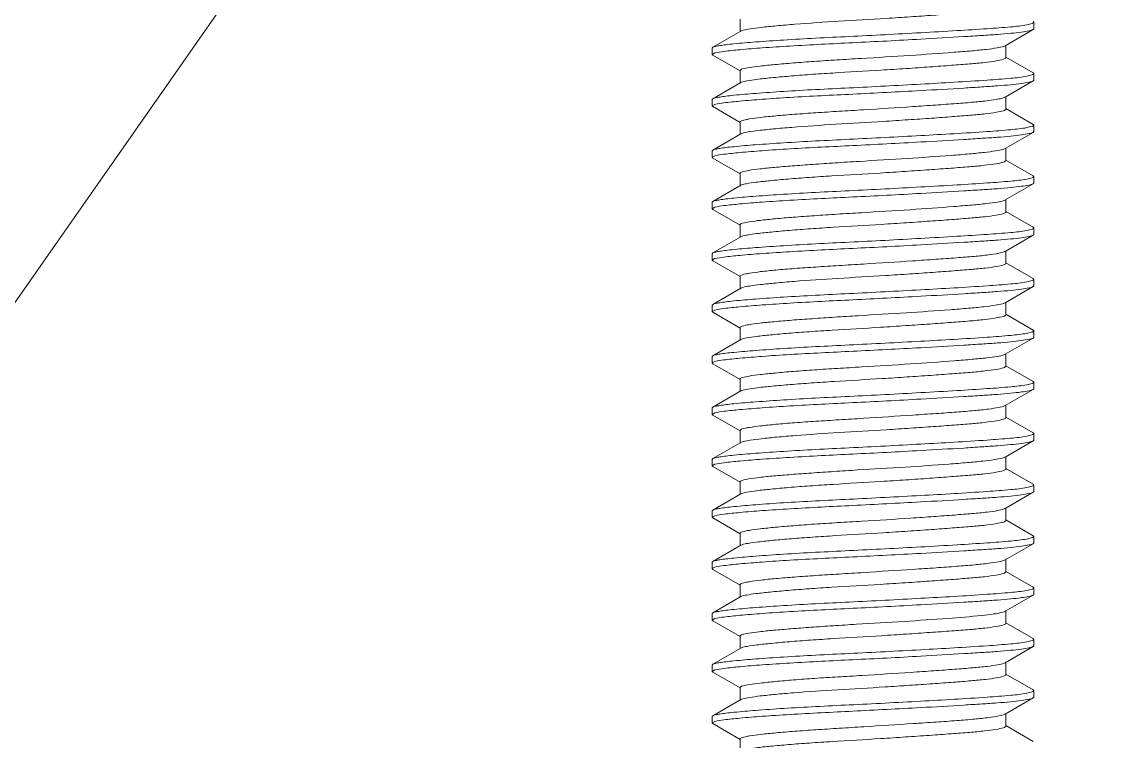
# Model space of a CAD drawing. Header units: millimetres. Extents: x 1334 to 1928, y -1757 to -1337.
# Drawn here: x 1671.31 to 1688.09, y -1670.78 to -1659.58 of the extents above; entities that cross this region are included whole.
import ezdxf

# ---------------------------------------------------------------- set-up
doc = ezdxf.new("R2010")
doc.units = ezdxf.units.MM
doc.header["$LTSCALE"] = 0.1
doc.layers.get('0').update_dxf_attribs({"lineweight": 13})

msp = doc.modelspace()

# ---------------------------------------------------------------- linework, layer by layer
at = {"color": 7, "linetype": 'Continuous'}
for p, q in [((1688.089, -1639.828), (1668.948, -1667.175)), ((1682.485, -1659.546), (1682.485, -1659.746)), ((1687.029, -1659.614), (1686.944, -1659.635)), ((1687.038, -1659.61), (1687.029, -1659.614)), ((1687.052, -1659.596), (1687.038, -1659.61)), ((1687.042, -1659.584), (1687.052, -1659.596)), ((1687.052, -1659.596), (1687.052, -1659.696)), ((1682.496, -1659.732), (1682.062, -1659.984)), ((1682.531, -1659.719), (1682.496, -1659.732)), ((1686.606, -1659.96), (1687.041, -1659.708)), ((1687.041, -1659.708), (1687.052, -1659.696)), ((1682.062, -1659.984), (1682.052, -1659.996)), ((1682.052, -1659.996), (1682.052, -1660.096)), ((1686.606, -1659.961), (1686.586, -1659.97)), ((1686.619, -1660.146), (1686.619, -1659.96)), ((1682.052, -1660.096), (1682.092, -1660.073)), ((1682.062, -1660.108), (1682.052, -1660.096)), ((1682.062, -1660.108), (1682.485, -1660.353)), ((1687.042, -1660.384), (1686.619, -1660.139)), ((1682.485, -1660.346), (1682.485, -1660.546)), ((1686.606, -1660.76), (1687.041, -1660.508)), ((1687.029, -1660.414), (1686.944, -1660.435)), ((1687.038, -1660.41), (1687.029, -1660.414)), ((1687.052, -1660.396), (1687.038, -1660.41)), ((1687.041, -1660.508), (1687.052, -1660.496)), ((1687.042, -1660.384), (1687.052, -1660.396)), ((1687.052, -1660.396), (1687.052, -1660.496)), ((1682.496, -1660.532), (1682.062, -1660.784)), ((1682.505, -1660.528), (1682.496, -1660.532)), ((1682.062, -1660.784), (1682.052, -1660.796)), ((1682.052, -1660.796), (1682.052, -1660.896)), ((1686.606, -1660.76), (1686.598, -1660.764)), ((1686.619, -1660.946), (1686.619, -1660.76)), ((1682.052, -1660.896), (1682.091, -1660.873)), ((1682.062, -1660.908), (1682.052, -1660.896)), ((1682.062, -1660.908), (1682.485, -1661.153)), ((1687.042, -1661.184), (1686.619, -1660.939)), ((1682.485, -1661.146), (1682.485, -1661.346)), ((1687.042, -1661.184), (1687.052, -1661.196)), ((1682.496, -1661.332), (1682.062, -1661.584)), ((1682.516, -1661.324), (1682.497, -1661.332)), ((1686.606, -1661.56), (1687.041, -1661.308)), ((1687.029, -1661.214), (1686.944, -1661.235)), ((1687.038, -1661.21), (1687.029, -1661.214)), ((1687.052, -1661.196), (1687.038, -1661.21)), ((1687.041, -1661.308), (1687.052, -1661.296)), ((1687.052, -1661.196), (1687.052, -1661.296)), ((1682.062, -1661.584), (1682.052, -1661.596)), ((1682.052, -1661.596), (1682.052, -1661.696)), ((1682.052, -1661.696), (1682.092, -1661.673)), ((1686.606, -1661.561), (1686.574, -1661.573)), ((1686.619, -1661.746), (1686.619, -1661.56)), ((1682.062, -1661.708), (1682.052, -1661.696)), ((1682.062, -1661.708), (1682.485, -1661.953)), ((1687.042, -1661.984), (1686.619, -1661.739)), ((1682.485, -1661.946), (1682.485, -1662.146)), ((1687.029, -1662.014), (1686.944, -1662.035)), ((1687.038, -1662.01), (1687.029, -1662.014)), ((1687.052, -1661.996), (1687.038, -1662.01)), ((1687.042, -1661.984), (1687.052, -1661.996)), ((1687.052, -1661.996), (1687.052, -1662.096)), ((1682.496, -1662.132), (1682.062, -1662.384)), ((1682.502, -1662.129), (1682.496, -1662.132)), ((1686.606, -1662.36), (1687.041, -1662.108)), ((1687.041, -1662.108), (1687.052, -1662.096)), ((1686.606, -1662.361), (1686.587, -1662.369)), ((1686.619, -1662.546), (1686.619, -1662.36)), ((1682.062, -1662.384), (1682.052, -1662.396)), ((1682.052, -1662.396), (1682.052, -1662.496)), ((1682.052, -1662.496), (1682.092, -1662.473)), ((1682.062, -1662.508), (1682.052, -1662.496)), ((1682.062, -1662.508), (1682.485, -1662.753)), ((1687.042, -1662.784), (1686.619, -1662.539)), ((1682.485, -1662.746), (1682.485, -1662.946)), ((1687.029, -1662.814), (1686.944, -1662.835)), ((1687.038, -1662.81), (1687.029, -1662.814)), ((1687.052, -1662.796), (1687.038, -1662.81)), ((1687.042, -1662.784), (1687.052, -1662.796)), ((1687.052, -1662.796), (1687.052, -1662.896)), ((1682.496, -1662.932), (1682.062, -1663.184)), ((1682.507, -1662.927), (1682.497, -1662.932)), ((1686.606, -1663.16), (1687.041, -1662.908)), ((1687.041, -1662.908), (1687.052, -1662.896)), ((1682.062, -1663.184), (1682.052, -1663.196)), ((1682.052, -1663.196), (1682.052, -1663.296)), ((1686.606, -1663.16), (1686.598, -1663.164)), ((1686.619, -1663.346), (1686.619, -1663.16)), ((1682.052, -1663.296), (1682.092, -1663.273)), ((1682.062, -1663.308), (1682.052, -1663.296)), ((1682.062, -1663.308), (1682.485, -1663.553)), ((1687.042, -1663.584), (1686.619, -1663.339)), ((1682.485, -1663.546), (1682.485, -1663.746)), ((1687.029, -1663.614), (1686.944, -1663.635)), ((1687.038, -1663.61), (1687.029, -1663.614)), ((1687.052, -1663.596), (1687.038, -1663.61)), ((1687.042, -1663.584), (1687.052, -1663.596)), ((1687.042, -1663.708), (1687.052, -1663.696)), ((1687.052, -1663.596), (1687.052, -1663.696)), ((1682.496, -1663.732), (1682.062, -1663.984)), ((1682.527, -1663.72), (1682.496, -1663.732)), ((1686.606, -1663.96), (1687.041, -1663.708)), ((1682.062, -1663.984), (1682.052, -1663.996)), ((1682.052, -1663.996), (1682.052, -1664.096)), ((1686.606, -1663.961), (1686.568, -1663.975)), ((1686.619, -1664.146), (1686.619, -1663.96)), ((1682.052, -1664.096), (1682.092, -1664.073)), ((1682.062, -1664.108), (1682.052, -1664.096)), ((1682.062, -1664.108), (1682.485, -1664.353)), ((1687.042, -1664.384), (1686.619, -1664.139)), ((1682.485, -1664.346), (1682.485, -1664.546)), ((1682.496, -1664.532), (1682.062, -1664.784)), ((1682.503, -1664.529), (1682.496, -1664.532)), ((1686.606, -1664.76), (1687.041, -1664.508)), ((1687.029, -1664.414), (1686.944, -1664.435)), ((1687.038, -1664.41), (1687.029, -1664.414)), ((1687.052, -1664.396), (1687.038, -1664.41)), ((1687.041, -1664.508), (1687.052, -1664.496)), ((1687.042, -1664.384), (1687.052, -1664.396)), ((1687.052, -1664.396), (1687.052, -1664.496)), ((1682.062, -1664.784), (1682.052, -1664.796)), ((1682.052, -1664.796), (1682.052, -1664.896)), ((1682.052, -1664.896), (1682.091, -1664.873)), ((1686.606, -1664.761), (1686.588, -1664.769)), ((1686.619, -1664.946), (1686.619, -1664.76)), ((1682.062, -1664.908), (1682.052, -1664.896)), ((1682.062, -1664.908), (1682.485, -1665.153)), ((1687.042, -1665.184), (1686.619, -1664.939)), ((1682.485, -1665.146), (1682.485, -1665.346)), ((1687.029, -1665.214), (1686.944, -1665.235)), ((1687.038, -1665.21), (1687.029, -1665.214)), ((1687.052, -1665.196), (1687.038, -1665.21)), ((1687.042, -1665.184), (1687.052, -1665.196)), ((1687.052, -1665.196), (1687.052, -1665.296)), ((1682.496, -1665.332), (1682.062, -1665.584)), ((1682.51, -1665.326), (1682.497, -1665.332)), ((1686.606, -1665.56), (1687.041, -1665.308)), ((1687.041, -1665.308), (1687.052, -1665.296)), ((1682.062, -1665.584), (1682.052, -1665.596)), ((1682.052, -1665.596), (1682.052, -1665.696)), ((1682.052, -1665.696), (1682.092, -1665.673)), ((1682.062, -1665.708), (1682.052, -1665.696)), ((1682.062, -1665.708), (1682.485, -1665.953)), ((1686.606, -1665.56), (1686.599, -1665.564)), ((1686.619, -1665.746), (1686.619, -1665.56)), ((1687.042, -1665.984), (1686.619, -1665.739)), ((1682.485, -1665.946), (1682.485, -1666.146)), ((1687.029, -1666.014), (1686.944, -1666.035)), ((1687.038, -1666.01), (1687.029, -1666.014)), ((1687.052, -1665.996), (1687.038, -1666.01)), ((1687.042, -1665.984), (1687.052, -1665.996)), ((1687.052, -1665.996), (1687.052, -1666.096)), ((1682.496, -1666.132), (1682.062, -1666.384)), ((1682.533, -1666.118), (1682.496, -1666.132)), ((1686.606, -1666.36), (1687.041, -1666.108)), ((1687.041, -1666.108), (1687.052, -1666.096)), ((1682.062, -1666.384), (1682.052, -1666.396)), ((1686.606, -1666.361), (1686.562, -1666.377)), ((1686.619, -1666.546), (1686.619, -1666.36)), ((1682.052, -1666.396), (1682.052, -1666.496)), ((1682.052, -1666.496), (1682.092, -1666.473)), ((1682.062, -1666.508), (1682.052, -1666.496)), ((1682.062, -1666.508), (1682.485, -1666.753)), ((1687.042, -1666.784), (1686.619, -1666.539)), ((1682.485, -1666.746), (1682.485, -1666.932)), ((1687.029, -1666.814), (1686.944, -1666.835)), ((1687.038, -1666.81), (1687.029, -1666.814)), ((1687.052, -1666.796), (1687.038, -1666.81)), ((1687.042, -1666.784), (1687.052, -1666.796)), ((1687.052, -1666.796), (1687.052, -1666.896)), ((1682.496, -1666.932), (1682.062, -1667.184)), ((1682.504, -1666.928), (1682.496, -1666.932)), ((1686.606, -1667.16), (1687.041, -1666.908)), ((1687.041, -1666.908), (1687.052, -1666.896)), ((1682.062, -1667.184), (1682.052, -1667.196)), ((1682.052, -1667.196), (1682.052, -1667.296)), ((1686.606, -1667.161), (1686.59, -1667.168)), ((1686.619, -1667.346), (1686.619, -1667.16)), ((1682.052, -1667.296), (1682.092, -1667.273)), ((1682.062, -1667.308), (1682.052, -1667.296)), ((1682.062, -1667.308), (1682.485, -1667.553)), ((1687.042, -1667.584), (1686.619, -1667.339)), ((1682.485, -1667.546), (1682.485, -1667.732)), ((1682.515, -1667.724), (1682.497, -1667.732)), ((1686.606, -1667.96), (1687.041, -1667.708)), ((1687.029, -1667.614), (1686.944, -1667.635)), ((1687.038, -1667.61), (1687.029, -1667.614)), ((1687.052, -1667.596), (1687.038, -1667.61)), ((1687.041, -1667.708), (1687.052, -1667.696)), ((1687.042, -1667.584), (1687.052, -1667.596)), ((1687.052, -1667.596), (1687.052, -1667.696)), ((1682.496, -1667.732), (1682.062, -1667.984)), ((1682.062, -1667.984), (1682.052, -1667.996)), ((1682.052, -1667.996), (1682.052, -1668.096)), ((1686.606, -1667.96), (1686.599, -1667.963)), ((1686.619, -1668.146), (1686.619, -1667.946)), ((1682.052, -1668.096), (1682.091, -1668.073)), ((1682.062, -1668.108), (1682.052, -1668.096)), ((1682.062, -1668.108), (1682.485, -1668.353)), ((1687.042, -1668.384), (1686.619, -1668.139)), ((1682.485, -1668.346), (1682.485, -1668.532)), ((1687.052, -1668.396), (1687.038, -1668.41)), ((1687.042, -1668.384), (1687.052, -1668.396)), ((1687.052, -1668.396), (1687.052, -1668.496)), ((1682.496, -1668.532), (1682.062, -1668.784)), ((1682.501, -1668.529), (1682.496, -1668.532)), ((1686.606, -1668.76), (1687.041, -1668.508)), ((1687.029, -1668.414), (1686.944, -1668.435)), ((1687.038, -1668.41), (1687.029, -1668.414)), ((1687.041, -1668.508), (1687.052, -1668.496)), ((1682.062, -1668.784), (1682.052, -1668.796)), ((1682.052, -1668.796), (1682.052, -1668.896)), ((1682.052, -1668.896), (1682.092, -1668.873)), ((1682.062, -1668.908), (1682.052, -1668.896)), ((1686.606, -1668.761), (1686.555, -1668.779)), ((1686.619, -1668.946), (1686.619, -1668.746)), ((1682.062, -1668.908), (1682.485, -1669.153)), ((1687.042, -1669.184), (1686.619, -1668.939)), ((1682.485, -1669.146), (1682.485, -1669.332)), ((1687.029, -1669.214), (1686.944, -1669.235)), ((1687.038, -1669.21), (1687.029, -1669.214)), ((1687.052, -1669.196), (1687.038, -1669.21)), ((1687.042, -1669.184), (1687.052, -1669.196)), ((1687.052, -1669.196), (1687.052, -1669.296)), ((1682.496, -1669.332), (1682.062, -1669.584)), ((1682.506, -1669.327), (1682.496, -1669.332)), ((1686.606, -1669.56), (1687.041, -1669.308)), ((1687.041, -1669.308), (1687.052, -1669.296)), ((1686.606, -1669.561), (1686.591, -1669.568)), ((1686.619, -1669.746), (1686.619, -1669.546)), ((1682.062, -1669.584), (1682.052, -1669.596)), ((1682.052, -1669.596), (1682.052, -1669.696)), ((1682.052, -1669.696), (1682.092, -1669.673)), ((1682.062, -1669.708), (1682.052, -1669.696)), ((1682.062, -1669.708), (1682.485, -1669.953)), ((1687.042, -1669.984), (1686.619, -1669.739)), ((1682.485, -1669.946), (1682.485, -1670.146)), ((1687.029, -1670.014), (1686.944, -1670.035)), ((1687.038, -1670.01), (1687.029, -1670.014)), ((1687.052, -1669.996), (1687.038, -1670.01)), ((1687.042, -1669.984), (1687.052, -1669.996)), ((1687.052, -1669.996), (1687.052, -1670.096)), ((1682.496, -1670.132), (1682.062, -1670.384)), ((1682.525, -1670.121), (1682.497, -1670.132)), ((1686.606, -1670.36), (1687.041, -1670.108)), ((1687.041, -1670.108), (1687.052, -1670.096)), ((1682.062, -1670.384), (1682.052, -1670.396)), ((1682.052, -1670.396), (1682.052, -1670.496)), ((1686.606, -1670.36), (1686.599, -1670.363)), ((1686.619, -1670.546), (1686.619, -1670.36)), ((1682.052, -1670.496), (1682.092, -1670.473)), ((1682.062, -1670.508), (1682.052, -1670.496)), ((1682.062, -1670.508), (1682.485, -1670.753)), ((1687.042, -1670.784), (1686.619, -1670.539)), ((1682.485, -1670.746), (1682.485, -1670.946))]:
    msp.add_line(p, q, dxfattribs=at)
for points, knots in [([(1686.619, -1659.346), (1686.619, -1659.351), (1686.606, -1659.362), (1686.559, -1659.379), (1686.455, -1659.401), (1686.289, -1659.422), (1686.067, -1659.443), (1685.796, -1659.463), (1685.479, -1659.487), (1685.126, -1659.511), (1684.634, -1659.544), (1684.036, -1659.578), (1683.467, -1659.614), (1683.066, -1659.649), (1682.833, -1659.672), (1682.66, -1659.694), (1682.566, -1659.709), (1682.531, -1659.719)], [0, 0, 0, 0, 0.003662, 0.010856, 0.037476, 0.07951, 0.13376, 0.199748, 0.278016, 0.365348, 0.457474, 0.63733, 0.802395, 0.873139, 0.930918, 0.973293, 1, 1, 1, 1]), ([(1686.944, -1659.635), (1686.861, -1659.65), (1686.656, -1659.672), (1686.294, -1659.699), (1685.828, -1659.728), (1685.483, -1659.748), (1685.295, -1659.758)], [0, 0, 0, 0, 0.152761, 0.373324, 0.658565, 1, 1, 1, 1]), ([(1685.295, -1659.758), (1684.924, -1659.779), (1684.379, -1659.807), (1683.668, -1659.841), (1683.182, -1659.869), (1682.759, -1659.898), (1682.46, -1659.923), (1682.274, -1659.943), (1682.177, -1659.956), (1682.11, -1659.968), (1682.074, -1659.977), (1682.062, -1659.984)], [0, 0, 0, 0, 0.343446, 0.504854, 0.658558, 0.792832, 0.897281, 0.936198, 0.965985, 0.987107, 1, 1, 1, 1]), ([(1685.295, -1659.858), (1685.518, -1659.846), (1685.835, -1659.827), (1686.234, -1659.802), (1686.478, -1659.786), (1686.683, -1659.769), (1686.847, -1659.751), (1686.962, -1659.732), (1687.023, -1659.719), (1687.041, -1659.708)], [0, 0, 0, 0, 0.381696, 0.543479, 0.681887, 0.800429, 0.89554, 0.962868, 1, 1, 1, 1]), ([(1682.092, -1660.073), (1682.138, -1660.06), (1682.268, -1660.044), (1682.514, -1660.018), (1682.856, -1659.991), (1683.442, -1659.952), (1684.264, -1659.913), (1684.942, -1659.878), (1685.295, -1659.858)], [0, 0, 0, 0, 0.04491, 0.122329, 0.231274, 0.365277, 0.67034, 1, 1, 1, 1]), ([(1686.586, -1659.97), (1686.553, -1659.982), (1686.463, -1659.999), (1686.296, -1660.02), (1686.07, -1660.042), (1685.674, -1660.074), (1685.101, -1660.114), (1684.496, -1660.151), (1683.999, -1660.18), (1683.646, -1660.203), (1683.324, -1660.227), (1683.044, -1660.251), (1682.815, -1660.274), (1682.647, -1660.295), (1682.544, -1660.314), (1682.498, -1660.329), (1682.485, -1660.341), (1682.485, -1660.346)], [0, 0, 0, 0, 0.025289, 0.06645, 0.122095, 0.19036, 0.355619, 0.539535, 0.630814, 0.717456, 0.796506, 0.865421, 0.921713, 0.963379, 0.989405, 0.996432, 1, 1, 1, 1]), ([(1686.619, -1660.146), (1686.619, -1660.151), (1686.605, -1660.163), (1686.556, -1660.18), (1686.447, -1660.202), (1686.273, -1660.224), (1686.041, -1660.245), (1685.757, -1660.266), (1685.426, -1660.291), (1685.061, -1660.316), (1684.557, -1660.348), (1684.058, -1660.376), (1683.581, -1660.407), (1683.26, -1660.432), (1682.984, -1660.456), (1682.765, -1660.48), (1682.612, -1660.502), (1682.532, -1660.516), (1682.505, -1660.528)], [0, 0, 0, 0, 0.003788, 0.011259, 0.038996, 0.082653, 0.138944, 0.207641, 0.288908, 0.378965, 0.473136, 0.654716, 0.74036, 0.819637, 0.887831, 0.941481, 0.978628, 1, 1, 1, 1]), ([(1686.944, -1660.435), (1686.861, -1660.45), (1686.656, -1660.472), (1686.106, -1660.512), (1685.64, -1660.539), (1685.295, -1660.558)], [0, 0, 0, 0, 0.15261, 0.373438, 1, 1, 1, 1]), ([(1685.295, -1660.658), (1685.518, -1660.646), (1685.835, -1660.627), (1686.234, -1660.602), (1686.478, -1660.586), (1686.683, -1660.569), (1686.847, -1660.551), (1686.962, -1660.532), (1687.023, -1660.519), (1687.041, -1660.508)], [0, 0, 0, 0, 0.381758, 0.543407, 0.682052, 0.800424, 0.89558, 0.962916, 1, 1, 1, 1]), ([(1685.295, -1660.558), (1684.924, -1660.579), (1684.379, -1660.607), (1683.668, -1660.641), (1683.182, -1660.669), (1682.759, -1660.698), (1682.46, -1660.723), (1682.274, -1660.743), (1682.177, -1660.756), (1682.11, -1660.768), (1682.074, -1660.777), (1682.062, -1660.784)], [0, 0, 0, 0, 0.343339, 0.504881, 0.658536, 0.79287, 0.897267, 0.936215, 0.965929, 0.98711, 1, 1, 1, 1]), ([(1682.091, -1660.873), (1682.138, -1660.86), (1682.269, -1660.844), (1682.514, -1660.818), (1682.857, -1660.791), (1683.442, -1660.752), (1684.264, -1660.713), (1684.943, -1660.678), (1685.295, -1660.658)], [0, 0, 0, 0, 0.044942, 0.122384, 0.231293, 0.365332, 0.670388, 1, 1, 1, 1]), ([(1686.598, -1660.764), (1686.569, -1660.777), (1686.485, -1660.794), (1686.328, -1660.818), (1686.108, -1660.84), (1685.834, -1660.862), (1685.515, -1660.884), (1685.034, -1660.917), (1684.533, -1660.949), (1684.029, -1660.98), (1683.671, -1661.002), (1683.343, -1661.025), (1683.057, -1661.049), (1682.824, -1661.072), (1682.665, -1661.093), (1682.572, -1661.11), (1682.526, -1661.121), (1682.499, -1661.13), (1682.485, -1661.141), (1682.485, -1661.146)], [0, 0, 0, 0, 0.022747, 0.061517, 0.11543, 0.182609, 0.260656, 0.347043, 0.532276, 0.624582, 0.71246, 0.792811, 0.862783, 0.920152, 0.962819, 0.978106, 0.989285, 0.996415, 1, 1, 1, 1]), ([(1686.619, -1660.946), (1686.619, -1660.951), (1686.605, -1660.963), (1686.557, -1660.98), (1686.451, -1661.001), (1686.281, -1661.023), (1686.053, -1661.044), (1685.775, -1661.065), (1685.452, -1661.089), (1685.092, -1661.113), (1684.594, -1661.146), (1683.99, -1661.18), (1683.42, -1661.218), (1683.022, -1661.253), (1682.796, -1661.276), (1682.634, -1661.298), (1682.547, -1661.313), (1682.516, -1661.324)], [0, 0, 0, 0, 0.003718, 0.011079, 0.038288, 0.081109, 0.136522, 0.203782, 0.283597, 0.37237, 0.465608, 0.6463, 0.811288, 0.880778, 0.936336, 0.976146, 1, 1, 1, 1]), ([(1686.944, -1661.235), (1686.861, -1661.25), (1686.656, -1661.272), (1686.106, -1661.313), (1685.64, -1661.339), (1685.295, -1661.358)], [0, 0, 0, 0, 0.152633, 0.373598, 1, 1, 1, 1]), ([(1685.295, -1661.458), (1685.518, -1661.446), (1685.835, -1661.427), (1686.234, -1661.402), (1686.478, -1661.386), (1686.683, -1661.369), (1686.847, -1661.351), (1686.962, -1661.332), (1687.023, -1661.319), (1687.041, -1661.308)], [0, 0, 0, 0, 0.381772, 0.543481, 0.682071, 0.800442, 0.895612, 0.962927, 1, 1, 1, 1]), ([(1685.295, -1661.358), (1684.924, -1661.379), (1684.379, -1661.407), (1683.668, -1661.441), (1683.182, -1661.469), (1682.759, -1661.498), (1682.46, -1661.523), (1682.274, -1661.543), (1682.177, -1661.556), (1682.11, -1661.568), (1682.074, -1661.577), (1682.062, -1661.584)], [0, 0, 0, 0, 0.343358, 0.50491, 0.658659, 0.793033, 0.897331, 0.936373, 0.966304, 0.987367, 1, 1, 1, 1]), ([(1682.092, -1661.673), (1682.138, -1661.66), (1682.269, -1661.644), (1682.514, -1661.618), (1682.857, -1661.591), (1683.442, -1661.552), (1684.264, -1661.513), (1684.942, -1661.478), (1685.295, -1661.458)], [0, 0, 0, 0, 0.044909, 0.122396, 0.231286, 0.365356, 0.670326, 1, 1, 1, 1]), ([(1686.574, -1661.573), (1686.538, -1661.584), (1686.441, -1661.601), (1686.267, -1661.623), (1686.036, -1661.645), (1685.637, -1661.678), (1685.065, -1661.716), (1684.464, -1661.752), (1683.972, -1661.782), (1683.625, -1661.806), (1683.308, -1661.829), (1683.034, -1661.851), (1682.809, -1661.874), (1682.644, -1661.894), (1682.543, -1661.915), (1682.498, -1661.93), (1682.485, -1661.942), (1682.485, -1661.947)], [0, 0, 0, 0, 0.027832, 0.070938, 0.127992, 0.197355, 0.362922, 0.545834, 0.636186, 0.721753, 0.799789, 0.867591, 0.922828, 0.96394, 0.989567, 0.996445, 1, 1, 1, 1]), ([(1686.619, -1661.746), (1686.619, -1661.751), (1686.605, -1661.763), (1686.556, -1661.78), (1686.446, -1661.802), (1686.271, -1661.824), (1686.037, -1661.845), (1685.751, -1661.867), (1685.418, -1661.891), (1685.051, -1661.916), (1684.545, -1661.949), (1684.045, -1661.977), (1683.567, -1662.008), (1683.246, -1662.033), (1682.972, -1662.058), (1682.755, -1662.081), (1682.606, -1662.103), (1682.527, -1662.117), (1682.502, -1662.129)], [0, 0, 0, 0, 0.003783, 0.011312, 0.039232, 0.083181, 0.139781, 0.208913, 0.290622, 0.381121, 0.475636, 0.657436, 0.743242, 0.822344, 0.890112, 0.943114, 0.979486, 1, 1, 1, 1]), ([(1685.295, -1662.158), (1684.924, -1662.179), (1684.379, -1662.207), (1683.668, -1662.241), (1683.182, -1662.269), (1682.759, -1662.298), (1682.46, -1662.323), (1682.274, -1662.343), (1682.177, -1662.356), (1682.11, -1662.368), (1682.074, -1662.377), (1682.062, -1662.384)], [0, 0, 0, 0, 0.343427, 0.504835, 0.65856, 0.792838, 0.897291, 0.936198, 0.965989, 0.987121, 1, 1, 1, 1]), ([(1686.944, -1662.035), (1686.861, -1662.05), (1686.656, -1662.072), (1686.294, -1662.099), (1685.828, -1662.128), (1685.483, -1662.148), (1685.295, -1662.158)], [0, 0, 0, 0, 0.152476, 0.373327, 0.658478, 1, 1, 1, 1]), ([(1685.295, -1662.258), (1685.518, -1662.246), (1685.835, -1662.227), (1686.234, -1662.202), (1686.478, -1662.186), (1686.683, -1662.169), (1686.847, -1662.151), (1686.962, -1662.132), (1687.023, -1662.118), (1687.041, -1662.108)], [0, 0, 0, 0, 0.381744, 0.54357, 0.681918, 0.800462, 0.895595, 0.962891, 1, 1, 1, 1]), ([(1682.092, -1662.473), (1682.138, -1662.46), (1682.269, -1662.444), (1682.514, -1662.417), (1682.856, -1662.391), (1683.442, -1662.352), (1684.264, -1662.313), (1684.942, -1662.278), (1685.295, -1662.258)], [0, 0, 0, 0, 0.044834, 0.122325, 0.231226, 0.3653, 0.670263, 1, 1, 1, 1]), ([(1686.587, -1662.369), (1686.555, -1662.381), (1686.465, -1662.398), (1686.3, -1662.42), (1686.074, -1662.441), (1685.678, -1662.473), (1685.105, -1662.514), (1684.5, -1662.551), (1684.002, -1662.58), (1683.649, -1662.603), (1683.326, -1662.627), (1683.046, -1662.651), (1682.816, -1662.674), (1682.648, -1662.695), (1682.544, -1662.714), (1682.498, -1662.729), (1682.485, -1662.741), (1682.485, -1662.746)], [0, 0, 0, 0, 0.024992, 0.065886, 0.121351, 0.189485, 0.354677, 0.538734, 0.630128, 0.716909, 0.796094, 0.865135, 0.921563, 0.96332, 0.98939, 0.996432, 1, 1, 1, 1]), ([(1686.619, -1662.546), (1686.619, -1662.551), (1686.605, -1662.563), (1686.556, -1662.58), (1686.448, -1662.602), (1686.275, -1662.624), (1686.043, -1662.644), (1685.76, -1662.666), (1685.431, -1662.69), (1685.067, -1662.715), (1684.564, -1662.748), (1684.066, -1662.776), (1683.589, -1662.807), (1683.268, -1662.831), (1682.991, -1662.856), (1682.771, -1662.879), (1682.616, -1662.901), (1682.535, -1662.916), (1682.507, -1662.927)], [0, 0, 0, 0, 0.003782, 0.01123, 0.038857, 0.082359, 0.138446, 0.206917, 0.287895, 0.377716, 0.471691, 0.653085, 0.738702, 0.818061, 0.886522, 0.940549, 0.978201, 1, 1, 1, 1]), ([(1686.944, -1662.835), (1686.861, -1662.85), (1686.656, -1662.872), (1686.294, -1662.899), (1685.828, -1662.928), (1685.483, -1662.948), (1685.295, -1662.958)], [0, 0, 0, 0, 0.152602, 0.373365, 0.658487, 1, 1, 1, 1]), ([(1685.295, -1662.958), (1684.924, -1662.979), (1684.379, -1663.007), (1683.668, -1663.041), (1683.182, -1663.069), (1682.759, -1663.098), (1682.46, -1663.123), (1682.274, -1663.143), (1682.177, -1663.156), (1682.11, -1663.168), (1682.074, -1663.177), (1682.062, -1663.184)], [0, 0, 0, 0, 0.343394, 0.504875, 0.658532, 0.792869, 0.897266, 0.936207, 0.96595, 0.9871, 1, 1, 1, 1]), ([(1685.295, -1663.058), (1685.518, -1663.046), (1685.835, -1663.027), (1686.234, -1663.002), (1686.478, -1662.986), (1686.683, -1662.969), (1686.847, -1662.951), (1686.962, -1662.932), (1687.023, -1662.919), (1687.041, -1662.908)], [0, 0, 0, 0, 0.381766, 0.543536, 0.681828, 0.800394, 0.895502, 0.96283, 1, 1, 1, 1]), ([(1682.092, -1663.273), (1682.138, -1663.26), (1682.268, -1663.244), (1682.514, -1663.218), (1682.856, -1663.191), (1683.442, -1663.152), (1684.264, -1663.113), (1684.942, -1663.078), (1685.295, -1663.058)], [0, 0, 0, 0, 0.044859, 0.122323, 0.231211, 0.365316, 0.670315, 1, 1, 1, 1]), ([(1686.598, -1663.164), (1686.57, -1663.177), (1686.486, -1663.194), (1686.329, -1663.218), (1686.11, -1663.24), (1685.836, -1663.262), (1685.517, -1663.284), (1685.036, -1663.317), (1684.534, -1663.349), (1684.031, -1663.38), (1683.672, -1663.402), (1683.343, -1663.425), (1683.057, -1663.448), (1682.824, -1663.472), (1682.666, -1663.493), (1682.572, -1663.51), (1682.526, -1663.521), (1682.499, -1663.53), (1682.485, -1663.541), (1682.485, -1663.546)], [0, 0, 0, 0, 0.022633, 0.06131, 0.115136, 0.182272, 0.260292, 0.346663, 0.531951, 0.624303, 0.712232, 0.792648, 0.862667, 0.920069, 0.962785, 0.978089, 0.989277, 0.99641, 1, 1, 1, 1]), ([(1686.619, -1663.346), (1686.619, -1663.351), (1686.606, -1663.363), (1686.559, -1663.379), (1686.454, -1663.401), (1686.287, -1663.422), (1686.063, -1663.443), (1685.79, -1663.464), (1685.472, -1663.487), (1685.117, -1663.512), (1684.624, -1663.544), (1684.024, -1663.578), (1683.455, -1663.615), (1683.054, -1663.65), (1682.823, -1663.673), (1682.653, -1663.695), (1682.561, -1663.71), (1682.527, -1663.72)], [0, 0, 0, 0, 0.00367, 0.010909, 0.037724, 0.07996, 0.134346, 0.200824, 0.279454, 0.367165, 0.459583, 0.639758, 0.804677, 0.875129, 0.932315, 0.973996, 1, 1, 1, 1]), ([(1686.944, -1663.635), (1686.861, -1663.65), (1686.656, -1663.672), (1686.106, -1663.713), (1685.64, -1663.739), (1685.295, -1663.758)], [0, 0, 0, 0, 0.152697, 0.373601, 1, 1, 1, 1]), ([(1685.295, -1663.758), (1684.924, -1663.779), (1684.379, -1663.807), (1683.668, -1663.841), (1683.182, -1663.869), (1682.759, -1663.898), (1682.46, -1663.923), (1682.274, -1663.943), (1682.177, -1663.956), (1682.11, -1663.968), (1682.074, -1663.977), (1682.062, -1663.984)], [0, 0, 0, 0, 0.343355, 0.504875, 0.65856, 0.792915, 0.897309, 0.936261, 0.965954, 0.987187, 1, 1, 1, 1]), ([(1682.092, -1664.073), (1682.138, -1664.06), (1682.268, -1664.044), (1682.514, -1664.018), (1682.857, -1663.991), (1683.442, -1663.952), (1684.264, -1663.913), (1684.943, -1663.878), (1685.295, -1663.858)], [0, 0, 0, 0, 0.044926, 0.122364, 0.231269, 0.365393, 0.670397, 1, 1, 1, 1]), ([(1685.295, -1663.858), (1685.518, -1663.846), (1685.835, -1663.827), (1686.234, -1663.802), (1686.478, -1663.786), (1686.683, -1663.769), (1686.847, -1663.751), (1686.962, -1663.732), (1687.023, -1663.719), (1687.042, -1663.708)], [0, 0, 0, 0, 0.381799, 0.543393, 0.68193, 0.800294, 0.89547, 0.962822, 1, 1, 1, 1]), ([(1686.568, -1663.975), (1686.53, -1663.986), (1686.431, -1664.002), (1686.254, -1664.024), (1686.02, -1664.047), (1685.62, -1664.079), (1685.048, -1664.117), (1684.449, -1664.153), (1683.961, -1664.183), (1683.615, -1664.206), (1683.301, -1664.229), (1683.029, -1664.252), (1682.806, -1664.274), (1682.642, -1664.295), (1682.542, -1664.315), (1682.498, -1664.33), (1682.485, -1664.342), (1682.485, -1664.347)], [0, 0, 0, 0, 0.02888, 0.072846, 0.130548, 0.200338, 0.366133, 0.548575, 0.638527, 0.723633, 0.801192, 0.868552, 0.923392, 0.964186, 0.989629, 0.996459, 1, 1, 1, 1]), ([(1686.619, -1664.146), (1686.619, -1664.151), (1686.605, -1664.163), (1686.556, -1664.18), (1686.446, -1664.202), (1686.272, -1664.224), (1686.038, -1664.245), (1685.754, -1664.267), (1685.422, -1664.291), (1685.055, -1664.316), (1684.55, -1664.349), (1684.051, -1664.377), (1683.573, -1664.408), (1683.252, -1664.432), (1682.977, -1664.457), (1682.76, -1664.48), (1682.609, -1664.503), (1682.529, -1664.517), (1682.503, -1664.529)], [0, 0, 0, 0, 0.003778, 0.011287, 0.039138, 0.082906, 0.139449, 0.208344, 0.289862, 0.380155, 0.474537, 0.656232, 0.741971, 0.82115, 0.889096, 0.942399, 0.979111, 1, 1, 1, 1]), ([(1686.944, -1664.435), (1686.861, -1664.45), (1686.656, -1664.472), (1686.106, -1664.513), (1685.64, -1664.539), (1685.295, -1664.558)], [0, 0, 0, 0, 0.15247, 0.373403, 1, 1, 1, 1]), ([(1685.295, -1664.658), (1685.518, -1664.646), (1685.835, -1664.627), (1686.234, -1664.602), (1686.478, -1664.586), (1686.683, -1664.569), (1686.847, -1664.551), (1686.962, -1664.532), (1687.023, -1664.519), (1687.041, -1664.508)], [0, 0, 0, 0, 0.381715, 0.543351, 0.682046, 0.800161, 0.895481, 0.962875, 1, 1, 1, 1]), ([(1685.295, -1664.558), (1684.924, -1664.579), (1684.379, -1664.607), (1683.668, -1664.641), (1683.182, -1664.669), (1682.759, -1664.698), (1682.46, -1664.723), (1682.274, -1664.743), (1682.177, -1664.756), (1682.11, -1664.768), (1682.074, -1664.777), (1682.062, -1664.784)], [0, 0, 0, 0, 0.343396, 0.50483, 0.658606, 0.792835, 0.897302, 0.936204, 0.965981, 0.987139, 1, 1, 1, 1]), ([(1682.091, -1664.873), (1682.138, -1664.86), (1682.268, -1664.844), (1682.514, -1664.818), (1682.857, -1664.791), (1683.442, -1664.752), (1684.264, -1664.713), (1684.942, -1664.678), (1685.295, -1664.658)], [0, 0, 0, 0, 0.044937, 0.122377, 0.231314, 0.365399, 0.670368, 1, 1, 1, 1]), ([(1686.588, -1664.769), (1686.557, -1664.781), (1686.468, -1664.798), (1686.303, -1664.82), (1686.078, -1664.841), (1685.683, -1664.873), (1685.109, -1664.914), (1684.504, -1664.951), (1684.005, -1664.98), (1683.651, -1665.002), (1683.328, -1665.026), (1683.047, -1665.05), (1682.817, -1665.074), (1682.648, -1665.095), (1682.544, -1665.114), (1682.498, -1665.129), (1682.485, -1665.141), (1682.485, -1665.146)], [0, 0, 0, 0, 0.024723, 0.065368, 0.120664, 0.188679, 0.353805, 0.537994, 0.629494, 0.716405, 0.795714, 0.86487, 0.921422, 0.963266, 0.989378, 0.996432, 1, 1, 1, 1]), ([(1686.619, -1664.946), (1686.619, -1664.951), (1686.605, -1664.963), (1686.557, -1664.98), (1686.449, -1665.002), (1686.277, -1665.023), (1686.047, -1665.044), (1685.766, -1665.066), (1685.438, -1665.09), (1685.075, -1665.115), (1684.574, -1665.147), (1684.078, -1665.175), (1683.601, -1665.206), (1683.28, -1665.23), (1683.001, -1665.255), (1682.779, -1665.278), (1682.622, -1665.3), (1682.539, -1665.315), (1682.51, -1665.326)], [0, 0, 0, 0, 0.003771, 0.011187, 0.03866, 0.081934, 0.137767, 0.205881, 0.286455, 0.375933, 0.469636, 0.650773, 0.736316, 0.815807, 0.884622, 0.939182, 0.977525, 1, 1, 1, 1]), ([(1685.295, -1665.358), (1684.924, -1665.379), (1684.379, -1665.407), (1683.668, -1665.441), (1683.182, -1665.469), (1682.759, -1665.498), (1682.46, -1665.523), (1682.274, -1665.543), (1682.177, -1665.556), (1682.11, -1665.568), (1682.074, -1665.577), (1682.062, -1665.584)], [0, 0, 0, 0, 0.343467, 0.504918, 0.658612, 0.792956, 0.897349, 0.936294, 0.966068, 0.987164, 1, 1, 1, 1]), ([(1686.944, -1665.235), (1686.861, -1665.25), (1686.656, -1665.272), (1686.294, -1665.299), (1685.828, -1665.328), (1685.483, -1665.348), (1685.295, -1665.358)], [0, 0, 0, 0, 0.152576, 0.373318, 0.658478, 1, 1, 1, 1]), ([(1685.295, -1665.458), (1685.518, -1665.446), (1685.835, -1665.427), (1686.234, -1665.402), (1686.478, -1665.386), (1686.683, -1665.369), (1686.847, -1665.351), (1686.962, -1665.332), (1687.023, -1665.319), (1687.041, -1665.308)], [0, 0, 0, 0, 0.381655, 0.543452, 0.681958, 0.800162, 0.895541, 0.962853, 1, 1, 1, 1]), ([(1682.092, -1665.673), (1682.138, -1665.66), (1682.268, -1665.644), (1682.514, -1665.618), (1682.857, -1665.591), (1683.442, -1665.552), (1684.264, -1665.513), (1684.942, -1665.478), (1685.295, -1665.458)], [0, 0, 0, 0, 0.044893, 0.122352, 0.231299, 0.365342, 0.67026, 1, 1, 1, 1]), ([(1686.599, -1665.564), (1686.57, -1665.576), (1686.487, -1665.593), (1686.33, -1665.617), (1686.111, -1665.639), (1685.838, -1665.662), (1685.519, -1665.684), (1685.037, -1665.716), (1684.536, -1665.749), (1684.032, -1665.78), (1683.673, -1665.802), (1683.344, -1665.825), (1683.058, -1665.848), (1682.824, -1665.872), (1682.666, -1665.893), (1682.572, -1665.909), (1682.526, -1665.921), (1682.499, -1665.93), (1682.485, -1665.942), (1682.485, -1665.946)], [0, 0, 0, 0, 0.022524, 0.061115, 0.114856, 0.181952, 0.25995, 0.346303, 0.531642, 0.624038, 0.712016, 0.792492, 0.862558, 0.919989, 0.96275, 0.978073, 0.989268, 0.996405, 1, 1, 1, 1]), ([(1686.619, -1665.746), (1686.619, -1665.751), (1686.606, -1665.763), (1686.559, -1665.779), (1686.456, -1665.801), (1686.29, -1665.822), (1686.069, -1665.843), (1685.798, -1665.863), (1685.482, -1665.887), (1685.131, -1665.911), (1684.64, -1665.943), (1684.042, -1665.977), (1683.473, -1666.014), (1683.072, -1666.048), (1682.838, -1666.071), (1682.664, -1666.094), (1682.569, -1666.109), (1682.533, -1666.118)], [0, 0, 0, 0, 0.003632, 0.010807, 0.037385, 0.079305, 0.133354, 0.199214, 0.277274, 0.364429, 0.456448, 0.636179, 0.801215, 0.872158, 0.930173, 0.972923, 1, 1, 1, 1]), ([(1686.944, -1666.035), (1686.861, -1666.05), (1686.656, -1666.072), (1686.106, -1666.113), (1685.64, -1666.139), (1685.295, -1666.158)], [0, 0, 0, 0, 0.152867, 0.373363, 1, 1, 1, 1]), ([(1685.295, -1666.158), (1684.924, -1666.179), (1684.379, -1666.207), (1683.668, -1666.241), (1683.182, -1666.269), (1682.759, -1666.298), (1682.46, -1666.323), (1682.274, -1666.343), (1682.177, -1666.356), (1682.11, -1666.368), (1682.074, -1666.377), (1682.062, -1666.384)], [0, 0, 0, 0, 0.343322, 0.504913, 0.658567, 0.792886, 0.897287, 0.936245, 0.965943, 0.987156, 1, 1, 1, 1]), ([(1685.295, -1666.258), (1685.518, -1666.246), (1685.835, -1666.228), (1686.234, -1666.202), (1686.478, -1666.186), (1686.683, -1666.169), (1686.847, -1666.151), (1686.962, -1666.132), (1687.023, -1666.119), (1687.041, -1666.108)], [0, 0, 0, 0, 0.38166, 0.543541, 0.681829, 0.800298, 0.895558, 0.962849, 1, 1, 1, 1]), ([(1682.092, -1666.473), (1682.138, -1666.46), (1682.268, -1666.444), (1682.514, -1666.417), (1682.856, -1666.391), (1683.442, -1666.352), (1684.264, -1666.313), (1684.942, -1666.278), (1685.295, -1666.258)], [0, 0, 0, 0, 0.044877, 0.12231, 0.231279, 0.365281, 0.670268, 1, 1, 1, 1]), ([(1686.562, -1666.377), (1686.522, -1666.387), (1686.421, -1666.404), (1686.24, -1666.426), (1686.004, -1666.448), (1685.603, -1666.48), (1685.032, -1666.518), (1684.435, -1666.553), (1683.949, -1666.584), (1683.606, -1666.607), (1683.294, -1666.63), (1683.024, -1666.652), (1682.803, -1666.674), (1682.641, -1666.695), (1682.542, -1666.715), (1682.497, -1666.73), (1682.485, -1666.742), (1682.485, -1666.747)], [0, 0, 0, 0, 0.029919, 0.074738, 0.13308, 0.20329, 0.369307, 0.551283, 0.640839, 0.725489, 0.802577, 0.8695, 0.92395, 0.96443, 0.98969, 0.996474, 1, 1, 1, 1]), ([(1686.619, -1666.546), (1686.619, -1666.551), (1686.605, -1666.563), (1686.556, -1666.58), (1686.447, -1666.602), (1686.273, -1666.624), (1686.04, -1666.645), (1685.756, -1666.666), (1685.425, -1666.691), (1685.059, -1666.716), (1684.555, -1666.749), (1684.057, -1666.776), (1683.579, -1666.807), (1683.258, -1666.832), (1682.982, -1666.857), (1682.764, -1666.88), (1682.611, -1666.902), (1682.531, -1666.916), (1682.504, -1666.928)], [0, 0, 0, 0, 0.003774, 0.011256, 0.039035, 0.082688, 0.13912, 0.207799, 0.289134, 0.379236, 0.473484, 0.655096, 0.740754, 0.820008, 0.888124, 0.941711, 0.978742, 1, 1, 1, 1]), ([(1686.944, -1666.835), (1686.861, -1666.85), (1686.656, -1666.872), (1686.106, -1666.913), (1685.64, -1666.939), (1685.295, -1666.958)], [0, 0, 0, 0, 0.152496, 0.373508, 1, 1, 1, 1]), ([(1685.295, -1666.958), (1684.924, -1666.979), (1684.379, -1667.007), (1683.668, -1667.041), (1683.182, -1667.069), (1682.759, -1667.098), (1682.46, -1667.123), (1682.274, -1667.143), (1682.177, -1667.156), (1682.11, -1667.168), (1682.074, -1667.177), (1682.062, -1667.184)], [0, 0, 0, 0, 0.343363, 0.504846, 0.658614, 0.792846, 0.897307, 0.936213, 0.965957, 0.987151, 1, 1, 1, 1]), ([(1682.092, -1667.273), (1682.138, -1667.26), (1682.268, -1667.244), (1682.514, -1667.218), (1682.856, -1667.191), (1683.442, -1667.152), (1684.264, -1667.113), (1684.942, -1667.078), (1685.295, -1667.058)], [0, 0, 0, 0, 0.044907, 0.122326, 0.231273, 0.365275, 0.670334, 1, 1, 1, 1]), ([(1685.295, -1667.058), (1685.518, -1667.046), (1685.835, -1667.027), (1686.234, -1667.002), (1686.478, -1666.986), (1686.683, -1666.969), (1686.847, -1666.951), (1686.962, -1666.932), (1687.023, -1666.919), (1687.041, -1666.908)], [0, 0, 0, 0, 0.381692, 0.543487, 0.681877, 0.800429, 0.895538, 0.962864, 1, 1, 1, 1]), ([(1686.59, -1667.168), (1686.558, -1667.18), (1686.47, -1667.198), (1686.306, -1667.22), (1686.082, -1667.241), (1685.805, -1667.263), (1685.485, -1667.287), (1685.005, -1667.32), (1684.507, -1667.351), (1684.008, -1667.38), (1683.654, -1667.402), (1683.33, -1667.426), (1683.048, -1667.45), (1682.818, -1667.474), (1682.648, -1667.495), (1682.545, -1667.515), (1682.498, -1667.529), (1682.485, -1667.541), (1682.485, -1667.546)], [0, 0, 0, 0, 0.024477, 0.06489, 0.12003, 0.187937, 0.266514, 0.352996, 0.537309, 0.628907, 0.715937, 0.795363, 0.864623, 0.921289, 0.963217, 0.989367, 0.996432, 1, 1, 1, 1]), ([(1686.619, -1667.346), (1686.619, -1667.351), (1686.605, -1667.363), (1686.557, -1667.38), (1686.45, -1667.401), (1686.28, -1667.423), (1686.052, -1667.444), (1685.773, -1667.465), (1685.448, -1667.489), (1685.088, -1667.514), (1684.589, -1667.546), (1684.095, -1667.574), (1683.619, -1667.605), (1683.297, -1667.629), (1683.017, -1667.653), (1682.792, -1667.676), (1682.631, -1667.699), (1682.545, -1667.713), (1682.515, -1667.724)], [0, 0, 0, 0, 0.003751, 0.011116, 0.038364, 0.081296, 0.13676, 0.204342, 0.284286, 0.373241, 0.466546, 0.647341, 0.732704, 0.81241, 0.881736, 0.937099, 0.976465, 1, 1, 1, 1]), ([(1686.944, -1667.635), (1686.861, -1667.65), (1686.656, -1667.672), (1686.294, -1667.699), (1685.828, -1667.728), (1685.483, -1667.748), (1685.295, -1667.758)], [0, 0, 0, 0, 0.152557, 0.373324, 0.658467, 1, 1, 1, 1]), ([(1685.295, -1667.858), (1685.518, -1667.846), (1685.835, -1667.827), (1686.234, -1667.802), (1686.478, -1667.786), (1686.683, -1667.769), (1686.847, -1667.751), (1686.962, -1667.732), (1687.023, -1667.719), (1687.041, -1667.708)], [0, 0, 0, 0, 0.381754, 0.543407, 0.68204, 0.800424, 0.895577, 0.962913, 1, 1, 1, 1]), ([(1685.295, -1667.758), (1684.924, -1667.779), (1684.379, -1667.807), (1683.668, -1667.841), (1683.182, -1667.869), (1682.759, -1667.898), (1682.46, -1667.923), (1682.274, -1667.943), (1682.177, -1667.956), (1682.11, -1667.968), (1682.074, -1667.977), (1682.062, -1667.984)], [0, 0, 0, 0, 0.343476, 0.50485, 0.65865, 0.792981, 0.897368, 0.936308, 0.966096, 0.987194, 1, 1, 1, 1]), ([(1682.091, -1668.073), (1682.138, -1668.06), (1682.269, -1668.044), (1682.514, -1668.018), (1682.857, -1667.991), (1683.442, -1667.952), (1684.264, -1667.913), (1684.943, -1667.878), (1685.295, -1667.858)], [0, 0, 0, 0, 0.044942, 0.12238, 0.231293, 0.365328, 0.670388, 1, 1, 1, 1]), ([(1686.599, -1667.963), (1686.571, -1667.976), (1686.487, -1667.993), (1686.332, -1668.017), (1686.113, -1668.039), (1685.839, -1668.062), (1685.521, -1668.084), (1685.039, -1668.116), (1684.537, -1668.148), (1684.033, -1668.179), (1683.674, -1668.202), (1683.345, -1668.225), (1683.058, -1668.248), (1682.825, -1668.272), (1682.666, -1668.293), (1682.572, -1668.309), (1682.526, -1668.321), (1682.499, -1668.33), (1682.485, -1668.342), (1682.485, -1668.347)], [0, 0, 0, 0, 0.022417, 0.060929, 0.11459, 0.181647, 0.259626, 0.345963, 0.531348, 0.623787, 0.71181, 0.792343, 0.862456, 0.919913, 0.962714, 0.978055, 0.989259, 0.9964, 1, 1, 1, 1]), ([(1686.619, -1668.146), (1686.619, -1668.151), (1686.605, -1668.163), (1686.555, -1668.18), (1686.446, -1668.202), (1686.27, -1668.224), (1686.036, -1668.245), (1685.751, -1668.267), (1685.418, -1668.291), (1685.05, -1668.316), (1684.544, -1668.349), (1684.044, -1668.377), (1683.566, -1668.408), (1683.246, -1668.433), (1682.971, -1668.458), (1682.755, -1668.481), (1682.606, -1668.503), (1682.527, -1668.517), (1682.501, -1668.529)], [0, 0, 0, 0, 0.003757, 0.011285, 0.039245, 0.083226, 0.139803, 0.208963, 0.290686, 0.381221, 0.475801, 0.65761, 0.743332, 0.822456, 0.890237, 0.943161, 0.979484, 1, 1, 1, 1]), ([(1685.295, -1668.558), (1684.924, -1668.579), (1684.379, -1668.607), (1683.668, -1668.641), (1683.182, -1668.669), (1682.759, -1668.698), (1682.46, -1668.723), (1682.274, -1668.743), (1682.177, -1668.756), (1682.11, -1668.768), (1682.074, -1668.777), (1682.062, -1668.784)], [0, 0, 0, 0, 0.343363, 0.504908, 0.658557, 0.792863, 0.897261, 0.936223, 0.965948, 0.987128, 1, 1, 1, 1]), ([(1686.944, -1668.435), (1686.861, -1668.45), (1686.656, -1668.472), (1686.106, -1668.513), (1685.64, -1668.539), (1685.295, -1668.558)], [0, 0, 0, 0, 0.15286, 0.373467, 1, 1, 1, 1]), ([(1685.295, -1668.658), (1685.518, -1668.646), (1685.835, -1668.627), (1686.234, -1668.602), (1686.478, -1668.586), (1686.683, -1668.569), (1686.847, -1668.551), (1686.962, -1668.532), (1687.023, -1668.519), (1687.041, -1668.508)], [0, 0, 0, 0, 0.381772, 0.543473, 0.682078, 0.80044, 0.895611, 0.962928, 1, 1, 1, 1]), ([(1682.092, -1668.873), (1682.138, -1668.86), (1682.269, -1668.844), (1682.514, -1668.818), (1682.857, -1668.791), (1683.442, -1668.752), (1684.264, -1668.713), (1684.942, -1668.678), (1685.295, -1668.658)], [0, 0, 0, 0, 0.044912, 0.122397, 0.231287, 0.365356, 0.670332, 1, 1, 1, 1]), ([(1686.555, -1668.779), (1686.514, -1668.789), (1686.41, -1668.805), (1686.131, -1668.838), (1685.666, -1668.875), (1685.016, -1668.919), (1684.421, -1668.954), (1683.937, -1668.984), (1683.597, -1669.007), (1683.287, -1669.031), (1683.019, -1669.053), (1682.8, -1669.075), (1682.64, -1669.095), (1682.541, -1669.115), (1682.497, -1669.13), (1682.485, -1669.142), (1682.485, -1669.147)], [0, 0, 0, 0, 0.030951, 0.076613, 0.206208, 0.372443, 0.553955, 0.643121, 0.72732, 0.803942, 0.870435, 0.924502, 0.964673, 0.98975, 0.99649, 1, 1, 1, 1]), ([(1686.619, -1668.946), (1686.619, -1668.951), (1686.605, -1668.963), (1686.556, -1668.98), (1686.448, -1669.002), (1686.274, -1669.024), (1686.043, -1669.045), (1685.76, -1669.066), (1685.43, -1669.09), (1685.065, -1669.115), (1684.562, -1669.148), (1684.065, -1669.176), (1683.587, -1669.207), (1683.266, -1669.231), (1682.989, -1669.256), (1682.77, -1669.279), (1682.615, -1669.301), (1682.534, -1669.316), (1682.506, -1669.327)], [0, 0, 0, 0, 0.003768, 0.011218, 0.03889, 0.082392, 0.138634, 0.207042, 0.288109, 0.37795, 0.472001, 0.653476, 0.73904, 0.818393, 0.886758, 0.940733, 0.97823, 1, 1, 1, 1]), ([(1686.944, -1669.235), (1686.861, -1669.25), (1686.656, -1669.272), (1686.106, -1669.313), (1685.64, -1669.339), (1685.295, -1669.358)], [0, 0, 0, 0, 0.152525, 0.373566, 1, 1, 1, 1]), ([(1685.295, -1669.358), (1684.924, -1669.379), (1684.379, -1669.407), (1683.668, -1669.441), (1683.182, -1669.469), (1682.759, -1669.498), (1682.46, -1669.523), (1682.274, -1669.543), (1682.177, -1669.556), (1682.11, -1669.568), (1682.074, -1669.577), (1682.062, -1669.584)], [0, 0, 0, 0, 0.34332, 0.504861, 0.658602, 0.792849, 0.897301, 0.936219, 0.965928, 0.987149, 1, 1, 1, 1]), ([(1685.295, -1669.458), (1685.518, -1669.446), (1685.835, -1669.427), (1686.234, -1669.402), (1686.478, -1669.386), (1686.683, -1669.369), (1686.847, -1669.351), (1686.962, -1669.332), (1687.023, -1669.318), (1687.041, -1669.308)], [0, 0, 0, 0, 0.381746, 0.543566, 0.681929, 0.800462, 0.895598, 0.962895, 1, 1, 1, 1]), ([(1682.092, -1669.673), (1682.138, -1669.66), (1682.269, -1669.644), (1682.514, -1669.617), (1682.856, -1669.591), (1683.442, -1669.552), (1684.264, -1669.513), (1684.942, -1669.478), (1685.295, -1669.458)], [0, 0, 0, 0, 0.044836, 0.122329, 0.231228, 0.365304, 0.670264, 1, 1, 1, 1]), ([(1686.591, -1669.568), (1686.56, -1669.58), (1686.472, -1669.597), (1686.309, -1669.62), (1686.085, -1669.641), (1685.809, -1669.663), (1685.489, -1669.686), (1685.009, -1669.72), (1684.51, -1669.751), (1684.011, -1669.78), (1683.656, -1669.802), (1683.331, -1669.826), (1683.049, -1669.85), (1682.818, -1669.874), (1682.649, -1669.895), (1682.545, -1669.915), (1682.498, -1669.929), (1682.485, -1669.941), (1682.485, -1669.946)], [0, 0, 0, 0, 0.024252, 0.064449, 0.119443, 0.187251, 0.265762, 0.352245, 0.536673, 0.628361, 0.715502, 0.795038, 0.864393, 0.921163, 0.963173, 0.989358, 0.996432, 1, 1, 1, 1]), ([(1686.619, -1669.746), (1686.619, -1669.751), (1686.605, -1669.763), (1686.559, -1669.779), (1686.453, -1669.801), (1686.286, -1669.822), (1686.062, -1669.843), (1685.788, -1669.864), (1685.468, -1669.888), (1685.113, -1669.912), (1684.619, -1669.945), (1684.018, -1669.979), (1683.449, -1670.016), (1683.049, -1670.05), (1682.818, -1670.074), (1682.65, -1670.096), (1682.559, -1670.111), (1682.525, -1670.121)], [0, 0, 0, 0, 0.0037, 0.010964, 0.037796, 0.080072, 0.134822, 0.201294, 0.280131, 0.368038, 0.460552, 0.640765, 0.805794, 0.876089, 0.933008, 0.974363, 1, 1, 1, 1]), ([(1686.944, -1670.035), (1686.861, -1670.05), (1686.656, -1670.072), (1686.106, -1670.113), (1685.64, -1670.139), (1685.295, -1670.158)], [0, 0, 0, 0, 0.152552, 0.373385, 1, 1, 1, 1]), ([(1685.295, -1670.158), (1684.924, -1670.179), (1684.379, -1670.207), (1683.668, -1670.241), (1683.182, -1670.269), (1682.759, -1670.298), (1682.46, -1670.323), (1682.274, -1670.343), (1682.177, -1670.356), (1682.11, -1670.368), (1682.074, -1670.377), (1682.062, -1670.384)], [0, 0, 0, 0, 0.34346, 0.504835, 0.658663, 0.792995, 0.897379, 0.936312, 0.966098, 0.987221, 1, 1, 1, 1]), ([(1685.295, -1670.258), (1685.518, -1670.246), (1685.835, -1670.227), (1686.234, -1670.202), (1686.478, -1670.186), (1686.683, -1670.169), (1686.847, -1670.151), (1686.962, -1670.132), (1687.023, -1670.119), (1687.041, -1670.108)], [0, 0, 0, 0, 0.381759, 0.543543, 0.681826, 0.800399, 0.895506, 0.962831, 1, 1, 1, 1]), ([(1682.092, -1670.473), (1682.138, -1670.46), (1682.268, -1670.444), (1682.514, -1670.418), (1682.856, -1670.391), (1683.442, -1670.352), (1684.264, -1670.313), (1684.942, -1670.278), (1685.295, -1670.258)], [0, 0, 0, 0, 0.044854, 0.122321, 0.231209, 0.365311, 0.670308, 1, 1, 1, 1]), ([(1686.599, -1670.363), (1686.571, -1670.376), (1686.488, -1670.393), (1686.333, -1670.417), (1686.114, -1670.439), (1685.841, -1670.462), (1685.522, -1670.484), (1685.04, -1670.516), (1684.539, -1670.548), (1684.034, -1670.579), (1683.674, -1670.602), (1683.346, -1670.625), (1683.059, -1670.648), (1682.825, -1670.672), (1682.666, -1670.692), (1682.572, -1670.709), (1682.526, -1670.721), (1682.499, -1670.73), (1682.485, -1670.742), (1682.485, -1670.747)], [0, 0, 0, 0, 0.022314, 0.060751, 0.114336, 0.181357, 0.259319, 0.345641, 0.531067, 0.623548, 0.711613, 0.7922, 0.862361, 0.91984, 0.962676, 0.978038, 0.98925, 0.996394, 1, 1, 1, 1]), ([(1686.619, -1670.546), (1686.619, -1670.551), (1686.605, -1670.563), (1686.556, -1670.58), (1686.446, -1670.602), (1686.271, -1670.624), (1686.038, -1670.645), (1685.753, -1670.667), (1685.421, -1670.691), (1685.054, -1670.716), (1684.549, -1670.749), (1684.05, -1670.777), (1683.572, -1670.808), (1683.252, -1670.832), (1682.976, -1670.857), (1682.759, -1670.88), (1682.608, -1670.903), (1682.529, -1670.917), (1682.503, -1670.929)], [0, 0, 0, 0, 0.003771, 0.011288, 0.039147, 0.083031, 0.139439, 0.20844, 0.289957, 0.380302, 0.474727, 0.656399, 0.742121, 0.821299, 0.889258, 0.942455, 0.979152, 1, 1, 1, 1])]:
    msp.add_open_spline(points, degree=3, knots=knots, dxfattribs=at)

doc.saveas('drawing.dxf')
